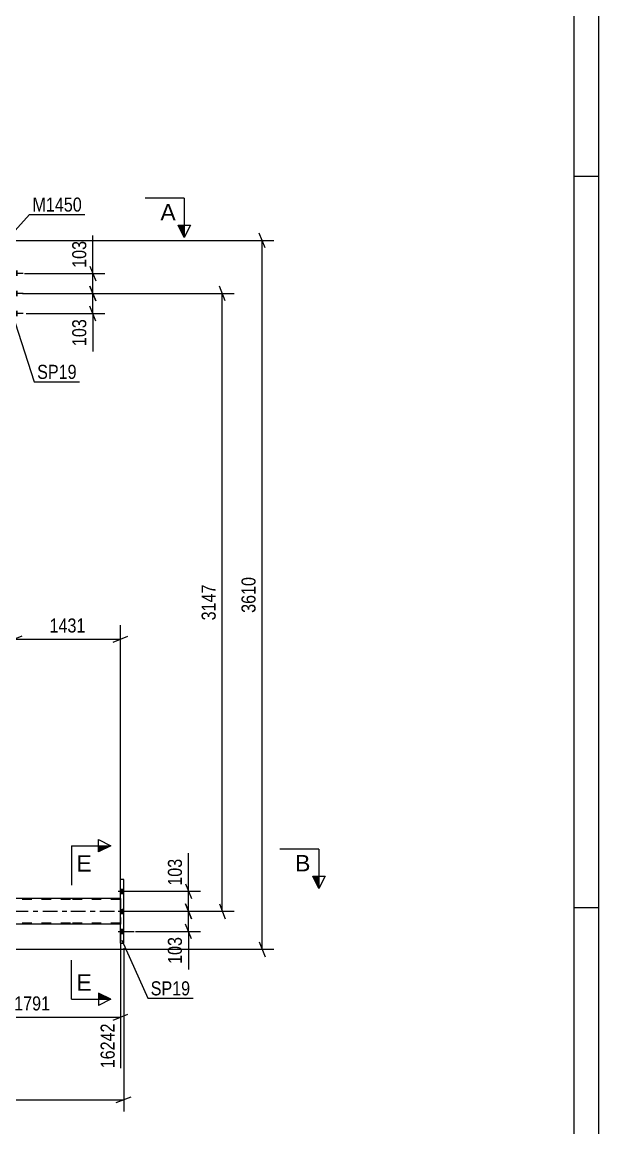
# Model space of a CAD drawing. Header units: millimetres. Extents: x -89 to 752, y -423 to 171.
# Drawn here: x 634.3 to 751.7, y -170 to 55.3 of the extents above; entities that cross this region are included whole.
import ezdxf

# ---------------------------------------------------------------- set-up
doc = ezdxf.new("R2010")
doc.units = ezdxf.units.MM
doc.linetypes.add('DXK_LINE_DOT2', pattern=[3.9198, 1.9599, -1.9599])
doc.linetypes.add('DXK_LINE_DOT3', pattern=[5.9187, 2.979, -0.9799, 0.9799, -0.9799])
doc.styles.add('Arial', font='ARIAL.TTF', dxfattribs={"height": 0.2})
doc.styles.add('Arial Narrow', font='ARIALN.TTF', dxfattribs={"height": 0.2})

# ---------------------------------------------------------------- blocks, each defined once
blk = doc.blocks.new('Unknown-814409316-1133')
at = {"color": 5, "linetype": 'Continuous'}
for p, q in [((751.73, -423.16), (751.73, 170.84)), ((746.73, -418.16), (746.73, 165.84)), ((751.73, 23.84), (746.73, 23.84)), ((751.73, -125.16), (746.73, -125.16))]:
    blk.add_line(p, q, dxfattribs=at)
blk = doc.blocks.new('Bolt-814409316-3596 - 3409')
at = {"linetype": 'Continuous'}
for points in [[(632.7, 4.54), (632.7, 3.66), (633.34, 3.66), (633.34, 4.54)], [(632.7, 4.54), (632.7, 3.66), (633.34, 3.66), (633.34, 4.54)], [(632.7, 4.54), (632.7, 3.66), (633.34, 3.66), (633.34, 4.54)], [(632.7, 0.44), (632.7, -0.44), (633.34, -0.44), (633.34, 0.44)], [(632.7, 0.44), (632.7, -0.44), (633.34, -0.44), (633.34, 0.44)], [(632.7, -3.66), (632.7, -4.54), (633.34, -4.54), (633.34, -3.66)], [(632.7, -3.66), (632.7, -4.54), (633.34, -4.54), (633.34, -3.66)], [(632.7, -3.66), (632.7, -4.54), (633.34, -4.54), (633.34, -3.66)]]:
    blk.add_hatch(color=1, dxfattribs=at).paths.add_polyline_path(points)
at = {"color": 1, "linetype": 'Continuous'}
for p, q in [((633.34, 4.54), (632.7, 4.54)), ((633.34, 4.54), (632.7, 4.54)), ((633.34, 4.54), (632.7, 4.54)), ((634.5, 4.1), (631.18, 4.1)), ((634.5, 4.1), (631.18, 4.1)), ((634.5, 4.1), (631.18, 4.1)), ((633.34, 3.66), (632.7, 3.66)), ((633.34, 3.66), (632.7, 3.66)), ((633.34, 3.66), (632.7, 3.66)), ((634.5, 0), (631.18, 0)), ((634.5, 0), (631.18, 0)), ((633.34, 0.44), (632.7, 0.44)), ((633.34, 0.44), (632.7, 0.44)), ((633.34, -0.44), (632.7, -0.44)), ((633.34, -0.44), (632.7, -0.44)), ((634.5, -4.1), (631.18, -4.1)), ((634.5, -4.1), (631.18, -4.1)), ((634.5, -4.1), (631.18, -4.1)), ((633.34, -3.66), (632.7, -3.66)), ((633.34, -3.66), (632.7, -3.66)), ((633.34, -3.66), (632.7, -3.66)), ((633.34, -4.54), (632.7, -4.54)), ((633.34, -4.54), (632.7, -4.54)), ((633.34, -4.54), (632.7, -4.54))]:
    blk.add_line(p, q, dxfattribs=at)
blk = doc.blocks.new('Bolt-814409316-3597 - 3409')
at = {"linetype": 'Continuous'}
for points in [[(654.96, -122.2), (654.96, -121.32), (654.32, -121.32), (654.32, -122.2)], [(654.96, -122.2), (654.96, -121.32), (654.32, -121.32), (654.32, -122.2)], [(654.96, -122.2), (654.96, -121.32), (654.32, -121.32), (654.32, -122.2)], [(654.96, -126.3), (654.96, -125.42), (654.32, -125.42), (654.32, -126.3)], [(654.96, -126.3), (654.96, -125.42), (654.32, -125.42), (654.32, -126.3)], [(654.96, -130.4), (654.96, -129.52), (654.32, -129.52), (654.32, -130.4)], [(654.96, -130.4), (654.96, -129.52), (654.32, -129.52), (654.32, -130.4)], [(654.96, -130.4), (654.96, -129.52), (654.32, -129.52), (654.32, -130.4)]]:
    blk.add_hatch(color=1, dxfattribs=at).paths.add_polyline_path(points)
at = {"color": 1, "linetype": 'Continuous'}
for p, q in [((654.32, -121.32), (654.96, -121.32)), ((654.32, -121.32), (654.96, -121.32)), ((654.32, -121.32), (654.96, -121.32)), ((653.8, -121.76), (657.12, -121.76)), ((653.8, -121.76), (657.12, -121.76)), ((653.8, -121.76), (657.12, -121.76)), ((654.32, -122.2), (654.96, -122.2)), ((654.32, -122.2), (654.96, -122.2)), ((654.32, -122.2), (654.96, -122.2)), ((653.8, -125.86), (657.12, -125.86)), ((653.8, -125.86), (657.12, -125.86)), ((654.32, -125.42), (654.96, -125.42)), ((654.32, -125.42), (654.96, -125.42)), ((654.32, -126.3), (654.96, -126.3)), ((654.32, -126.3), (654.96, -126.3)), ((653.8, -129.96), (657.12, -129.96)), ((653.8, -129.96), (657.12, -129.96)), ((653.8, -129.96), (657.12, -129.96)), ((654.32, -129.52), (654.96, -129.52)), ((654.32, -129.52), (654.96, -129.52)), ((654.32, -129.52), (654.96, -129.52)), ((654.32, -130.4), (654.96, -130.4)), ((654.32, -130.4), (654.96, -130.4)), ((654.32, -130.4), (654.96, -130.4))]:
    blk.add_line(p, q, dxfattribs=at)
blk = doc.blocks.new('Part-814409316-3672 - 3409')
at = {"color": 2, "linetype": 'Continuous'}
for p, q in [((654.96, -119.36), (654.32, -119.36)), ((654.32, -132.36), (654.32, -119.36)), ((654.96, -132.36), (654.96, -119.36)), ((654.32, -132.36), (654.96, -132.36))]:
    blk.add_line(p, q, dxfattribs=at)
blk = doc.blocks.new('Part-814409316-3682 - 3409')
at = {"color": 7, "linetype": 'DXK_LINE_DOT2'}
for p, q in [((644.1, -123.46), (41.08, -123.46)), ((654.32, -123.46), (644.2, -123.46)), ((654.32, -123.22), (654.32, -128.5)), ((644.1, -128.26), (40.29, -128.26)), ((654.32, -128.26), (644.2, -128.26))]:
    blk.add_line(p, q, dxfattribs=at)
at = {"color": 2, "linetype": 'Continuous'}
for p, q in [((644.1, -123.22), (543.91, -123.22)), ((654.32, -123.22), (644.2, -123.22)), ((644.1, -128.5), (543.91, -128.5)), ((654.32, -128.5), (644.2, -128.5))]:
    blk.add_line(p, q, dxfattribs=at)
at = {"color": 7, "linetype": 'DXK_LINE_DOT3'}
for p, q in [((40.68, -125.86), (644.1, -125.86)), ((644.2, -125.86), (654.32, -125.86))]:
    blk.add_line(p, q, dxfattribs=at)
blk = doc.blocks.new('StraightDimension-814409316-13878 - 3409')
at = {"color": 7, "linetype": 'Continuous'}
for p, q in [((618.3, -124.22), (618.3, -157.84)), ((654.32, -129.5), (654.32, -157.84)), ((619.8, -146.8), (616.8, -148)), ((618.3, -147.4), (654.32, -147.4)), ((652.82, -148), (655.82, -146.8))]:
    blk.add_line(p, q, dxfattribs=at)
at = {"color": 0}
blk.add_wipeout([(640.57, -146.65), (640.57, -142.45), (632.06, -142.45), (632.06, -146.65)], dxfattribs=at)
at = {"color": 0, "linetype": 'Continuous'}
blk.add_wipeout([(653.72, -148.1), (649.52, -148.1), (649.52, -158.44), (653.72, -158.44)], dxfattribs=at)
at = {"color": 3, "style": 'Arial Narrow'}
blk.add_text('1791', height=2.863, dxfattribs=at).set_placement((632.66, -146.05))
at = {"color": 3, "linetype": 'Continuous', "style": 'Arial Narrow'}
blk.add_text('16242', height=2.863, rotation=90.0002, dxfattribs=at).set_placement((653.12, -157.84))
blk = doc.blocks.new('StraightDimension-814409316-4306 - 3409')
at = {"color": 7, "linetype": 'Continuous'}
for p, q in [((667.57, -120.26), (668.77, -123.26)), ((655.96, -121.76), (670.57, -121.76)), ((668.17, -125.86), (668.17, -121.76)), ((655.96, -125.86), (670.57, -125.86)), ((668.77, -127.36), (667.57, -124.36))]:
    blk.add_line(p, q, dxfattribs=at)
at = {"color": 0}
blk.add_wipeout([(667.42, -114.55), (663.22, -114.55), (663.22, -121.24), (667.42, -121.24)], dxfattribs=at)
at = {"color": 7, "linetype": 'Continuous'}
blk.add_line((668.17, -121.76), (668.17, -114.03), dxfattribs=at)
blk.add_line((668.17, -121.76), (668.17, -114.03), dxfattribs=at)
at = {"color": 3, "style": 'Arial Narrow'}
blk.add_text('103', height=2.863, rotation=90.0002, dxfattribs=at).set_placement((666.82, -120.64))
blk = doc.blocks.new('StraightDimension-814409316-4071 - 3409')
at = {"color": 7, "linetype": 'Continuous'}
for p, q in [((648.09, 5.6), (649.29, 2.6)), ((634.78, 4.1), (651.09, 4.1)), ((648.69, 0), (648.69, 4.1)), ((634.78, 0), (651.09, 0)), ((649.29, -1.5), (648.09, 1.5))]:
    blk.add_line(p, q, dxfattribs=at)
at = {"color": 0}
blk.add_wipeout([(647.94, 11.31), (643.74, 11.31), (643.74, 4.63), (647.94, 4.63)], dxfattribs=at)
at = {"color": 7, "linetype": 'Continuous'}
blk.add_line((648.69, 4.1), (648.69, 11.83), dxfattribs=at)
blk.add_line((648.69, 4.1), (648.69, 11.83), dxfattribs=at)
at = {"color": 3, "style": 'Arial Narrow'}
blk.add_text('103', height=2.863, rotation=90.0002, dxfattribs=at).set_placement((647.34, 5.23))
blk = doc.blocks.new('StraightDimension-814409316-4298 - 3409')
at = {"color": 7, "linetype": 'Continuous'}
for p, q in [((655.96, -125.86), (670.57, -125.86)), ((667.57, -124.36), (668.77, -127.36)), ((668.17, -129.96), (668.17, -125.86)), ((657.36, -129.96), (670.57, -129.96)), ((668.77, -131.46), (667.57, -128.46))]:
    blk.add_line(p, q, dxfattribs=at)
at = {"color": 0}
blk.add_wipeout([(667.42, -130.49), (663.22, -130.49), (663.22, -137.17), (667.42, -137.17)], dxfattribs=at)
at = {"color": 7, "linetype": 'Continuous'}
blk.add_line((668.17, -129.96), (668.17, -137.69), dxfattribs=at)
blk.add_line((668.17, -129.96), (668.17, -137.69), dxfattribs=at)
at = {"color": 3, "style": 'Arial Narrow'}
blk.add_text('103', height=2.863, rotation=90.0002, dxfattribs=at).set_placement((666.82, -136.57))
blk = doc.blocks.new('StraightDimension-814409316-4980 - 3409')
at = {"color": 7, "linetype": 'Continuous'}
for p, q in [((634.34, 0), (677.44, 0)), ((675.64, -1.5), (674.44, 1.5)), ((675.04, -125.86), (675.04, 0)), ((655.96, -125.86), (677.44, -125.86)), ((674.44, -124.36), (675.64, -127.36))]:
    blk.add_line(p, q, dxfattribs=at)
at = {"color": 0}
blk.add_wipeout([(674.29, -58.67), (670.09, -58.67), (670.09, -67.19), (674.29, -67.19)], dxfattribs=at)
at = {"color": 3, "style": 'Arial Narrow'}
blk.add_text('3147', height=2.863, rotation=90.0002, dxfattribs=at).set_placement((673.69, -66.59))
blk = doc.blocks.new('StraightDimension-814409316-4640 - 3409')
at = {"color": 7, "linetype": 'Continuous'}
for p, q in [((654.96, -133.36), (654.96, -166.63)), ((-0.64, -164.23), (654.96, -164.23)), ((653.46, -164.83), (656.46, -163.63))]:
    blk.add_line(p, q, dxfattribs=at)
blk = doc.blocks.new('StraightDimension-814409316-4061 - 3409')
at = {"color": 7, "linetype": 'Continuous'}
for p, q in [((634.78, 0), (651.09, 0)), ((648.09, 1.5), (649.29, -1.5)), ((648.69, -4.1), (648.69, 0)), ((635.07, -4.1), (651.09, -4.1)), ((649.29, -5.6), (648.09, -2.6))]:
    blk.add_line(p, q, dxfattribs=at)
at = {"color": 0}
blk.add_wipeout([(647.94, -4.62), (643.74, -4.62), (643.74, -11.31), (647.94, -11.31)], dxfattribs=at)
at = {"color": 7, "linetype": 'Continuous'}
blk.add_line((648.69, -4.1), (648.69, -11.83), dxfattribs=at)
blk.add_line((648.69, -4.1), (648.69, -11.83), dxfattribs=at)
at = {"color": 3, "style": 'Arial Narrow'}
blk.add_text('103', height=2.863, rotation=90.0002, dxfattribs=at).set_placement((647.34, -10.71))
blk = doc.blocks.new('StraightDimension-814409316-4290 - 3409')
at = {"color": 7, "linetype": 'Continuous'}
for p, q in [((683.76, 9.3), (682.56, 12.3)), ((631.06, 10.8), (685.56, 10.8)), ((683.16, -133.6), (683.16, 10.8)), ((682.56, -132.1), (683.76, -135.1)), ((544.91, -133.6), (685.56, -133.6))]:
    blk.add_line(p, q, dxfattribs=at)
at = {"color": 0}
blk.add_wipeout([(682.41, -57.15), (678.21, -57.15), (678.21, -65.66), (682.41, -65.66)], dxfattribs=at)
at = {"color": 3, "style": 'Arial Narrow'}
blk.add_text('3610', height=2.863, rotation=90.0002, dxfattribs=at).set_placement((681.81, -65.06))
blk = doc.blocks.new('StraightDimension-814409316-4629 - 3409')
at = {"color": 7, "linetype": 'Continuous'}
for p, q in [((632.7, -3), (632.7, -72.81)), ((654.32, -122.22), (654.32, -67.56)), ((634.2, -69.81), (631.2, -71.01)), ((652.82, -71.01), (655.82, -69.81)), ((632.7, -70.41), (654.32, -70.41))]:
    blk.add_line(p, q, dxfattribs=at)
at = {"color": 0}
blk.add_wipeout([(647.77, -69.66), (647.77, -65.46), (639.26, -65.46), (639.26, -69.66)], dxfattribs=at)
at = {"color": 3, "style": 'Arial Narrow'}
blk.add_text('1431', height=2.863, dxfattribs=at).set_placement((639.86, -69.06))
blk = doc.blocks.new('Mark-814409316-3535 - 3409')
at = {"color": 0}
blk.add_wipeout([(646.45, 16.69), (646.45, 19.69), (636.39, 19.69), (636.39, 16.69)], dxfattribs=at)
blk.add_wipeout([(646.45, 16.69), (646.45, 19.69), (636.39, 19.69), (636.39, 16.69)], dxfattribs=at)
at = {"color": 30, "linetype": 'Continuous'}
for p, q in [((628.15, 7.66), (635.79, 16.09)), ((635.79, 16.09), (647.05, 16.09))]:
    blk.add_line(p, q, dxfattribs=at)
at = {"color": 3, "style": 'Arial Narrow'}
blk.add_text('M1450', height=2.863, dxfattribs=at).set_placement((636.39, 16.69))
blk = doc.blocks.new('Mark-814409316-3668 - 3409')
at = {"color": 0}
blk.add_wipeout([(668.5, -142.98), (668.5, -139.98), (660.46, -139.98), (660.46, -142.98)], dxfattribs=at)
blk.add_wipeout([(668.5, -142.98), (668.5, -139.98), (660.46, -139.98), (660.46, -142.98)], dxfattribs=at)
at = {"color": 30, "linetype": 'Continuous'}
for p, q in [((654.58, -131.74), (659.86, -143.58)), ((659.86, -143.58), (669.1, -143.58))]:
    blk.add_line(p, q, dxfattribs=at)
at = {"color": 3, "style": 'Arial Narrow'}
blk.add_text('SP19', height=2.863, dxfattribs=at).set_placement((660.46, -142.98))
blk = doc.blocks.new('Mark-814409316-3728 - 3409')
at = {"color": 0}
blk.add_wipeout([(645.38, -17.39), (645.38, -14.39), (637.34, -14.39), (637.34, -17.39)], dxfattribs=at)
blk.add_wipeout([(645.38, -17.39), (645.38, -14.39), (637.34, -14.39), (637.34, -17.39)], dxfattribs=at)
at = {"color": 30, "linetype": 'Continuous'}
for p, q in [((632.83, -5.98), (636.74, -17.99)), ((636.74, -17.99), (645.98, -17.99))]:
    blk.add_line(p, q, dxfattribs=at)
at = {"color": 3, "style": 'Arial Narrow'}
blk.add_text('SP19', height=2.863, dxfattribs=at).set_placement((637.34, -17.39))
blk = doc.blocks.new('SectionMark-814409316-5125 - 3409')
at = {"color": 6, "linetype": 'Continuous'}
for p in [(694.73, -113.22), (695.98, -118.72)]:
    blk.add_line(p, (694.73, -121.22), dxfattribs=at)
at = {"color": 0, "linetype": 'Continuous'}
blk.add_wipeout([(692.98, -117.72), (692.98, -114.22), (689.87, -114.22), (689.87, -117.72)], dxfattribs=at)
at = {"linetype": 'Continuous'}
blk.add_hatch(color=6, dxfattribs=at).paths.add_polyline_path([(693.48, -118.72), (694.73, -118.72), (694.73, -121.22)])
at = {"color": 6, "linetype": 'Continuous'}
for p, q in [((694.73, -113.22), (686.73, -113.22)), ((693.48, -118.72), (695.98, -118.72)), ((694.73, -121.22), (693.48, -118.72))]:
    blk.add_line(p, q, dxfattribs=at)
at = {"color": 3, "linetype": 'Continuous', "style": 'Arial'}
blk.add_text('B', height=3.34, dxfattribs=at).set_placement((689.87, -117.72))
blk = doc.blocks.new('SectionMark-814409316-5123 - 3409')
at = {"color": 6, "linetype": 'Continuous'}
for p in [(667.3, 19.4), (668.55, 13.9)]:
    blk.add_line(p, (667.3, 11.4), dxfattribs=at)
at = {"color": 0, "linetype": 'Continuous'}
blk.add_wipeout([(665.55, 14.9), (665.55, 18.4), (662.44, 18.4), (662.44, 14.9)], dxfattribs=at)
at = {"linetype": 'Continuous'}
blk.add_hatch(color=6, dxfattribs=at).paths.add_polyline_path([(666.05, 13.9), (667.3, 13.9), (667.3, 11.4)])
at = {"color": 6, "linetype": 'Continuous'}
for p, q in [((667.3, 19.4), (659.3, 19.4)), ((666.05, 13.9), (668.55, 13.9)), ((667.3, 11.4), (666.05, 13.9))]:
    blk.add_line(p, q, dxfattribs=at)
at = {"color": 3, "linetype": 'Continuous', "style": 'Arial'}
blk.add_text('A', height=3.34, dxfattribs=at).set_placement((662.44, 14.9))
blk = doc.blocks.new('SectionMark-814409316-17901 - 3409')
at = {"linetype": 'Continuous'}
for points in [[(649.82, -113.76), (649.82, -112.51), (652.32, -112.51)], [(649.82, -143.78), (649.82, -142.53), (652.32, -143.78)]]:
    blk.add_hatch(color=6, dxfattribs=at).paths.add_polyline_path(points)
at = {"color": 6, "linetype": 'Continuous'}
for p, q in [((644.32, -112.51), (652.32, -112.51)), ((649.82, -113.76), (649.82, -111.26)), ((649.82, -111.26), (652.32, -112.51)), ((652.32, -112.51), (649.82, -113.76)), ((644.32, -143.78), (652.32, -143.78)), ((652.32, -143.78), (649.82, -142.53)), ((649.82, -142.53), (649.82, -145.03)), ((652.32, -143.78), (649.82, -145.03))]:
    blk.add_line(p, q, dxfattribs=at)
at = {"color": 0, "linetype": 'Continuous'}
for points in [[(648.44, -117.76), (648.44, -114.26), (645.32, -114.26), (645.32, -117.76)], [(648.44, -142.03), (648.44, -138.53), (645.32, -138.53), (645.32, -142.03)]]:
    blk.add_wipeout(points, dxfattribs=at)
at = {"color": 6, "linetype": 'Continuous'}
for p, q in [((644.32, -112.51), (644.32, -120.51)), ((644.32, -143.78), (644.32, -135.78))]:
    blk.add_line(p, q, dxfattribs=at)
at = {"color": 3, "linetype": 'Continuous', "style": 'Arial'}
for p in [(645.32, -117.76), (645.32, -142.03)]:
    blk.add_text('E', height=3.34, dxfattribs=at).set_placement(p)

msp = doc.modelspace()

# ---------------------------------------------------------------- block references
for name in ['Unknown-814409316-1133', 'Bolt-814409316-3596 - 3409', 'Part-814409316-3672 - 3409', 'Bolt-814409316-3597 - 3409', 'Part-814409316-3682 - 3409']:
    msp.add_blockref(name, (0, 0))

# ---------------------------------------------------------------- next in the draw order: block references
for name in ['StraightDimension-814409316-4071 - 3409', 'StraightDimension-814409316-13878 - 3409']:
    msp.add_blockref(name, (0, 0))

# ---------------------------------------------------------------- next in the draw order: block references
msp.add_blockref('StraightDimension-814409316-4306 - 3409', (0, 0))

# ---------------------------------------------------------------- next in the draw order: block references
msp.add_blockref('StraightDimension-814409316-4298 - 3409', (0, 0))

# ---------------------------------------------------------------- next in the draw order: block references
msp.add_blockref('StraightDimension-814409316-4980 - 3409', (0, 0))

# ---------------------------------------------------------------- next in the draw order: block references
msp.add_blockref('StraightDimension-814409316-4640 - 3409', (0, 0))

# ---------------------------------------------------------------- next in the draw order: block references
msp.add_blockref('StraightDimension-814409316-4061 - 3409', (0, 0))

# ---------------------------------------------------------------- next in the draw order: block references
msp.add_blockref('StraightDimension-814409316-4290 - 3409', (0, 0))

# ---------------------------------------------------------------- next in the draw order: block references
for name in ['Mark-814409316-3535 - 3409', 'StraightDimension-814409316-4629 - 3409', 'Mark-814409316-3668 - 3409']:
    msp.add_blockref(name, (0, 0))

# ---------------------------------------------------------------- next in the draw order: block references
for name in ['SectionMark-814409316-5123 - 3409', 'Mark-814409316-3728 - 3409', 'SectionMark-814409316-5125 - 3409']:
    msp.add_blockref(name, (0, 0))

# ---------------------------------------------------------------- next in the draw order: block references
msp.add_blockref('SectionMark-814409316-17901 - 3409', (0, 0))

doc.saveas('drawing.dxf')
